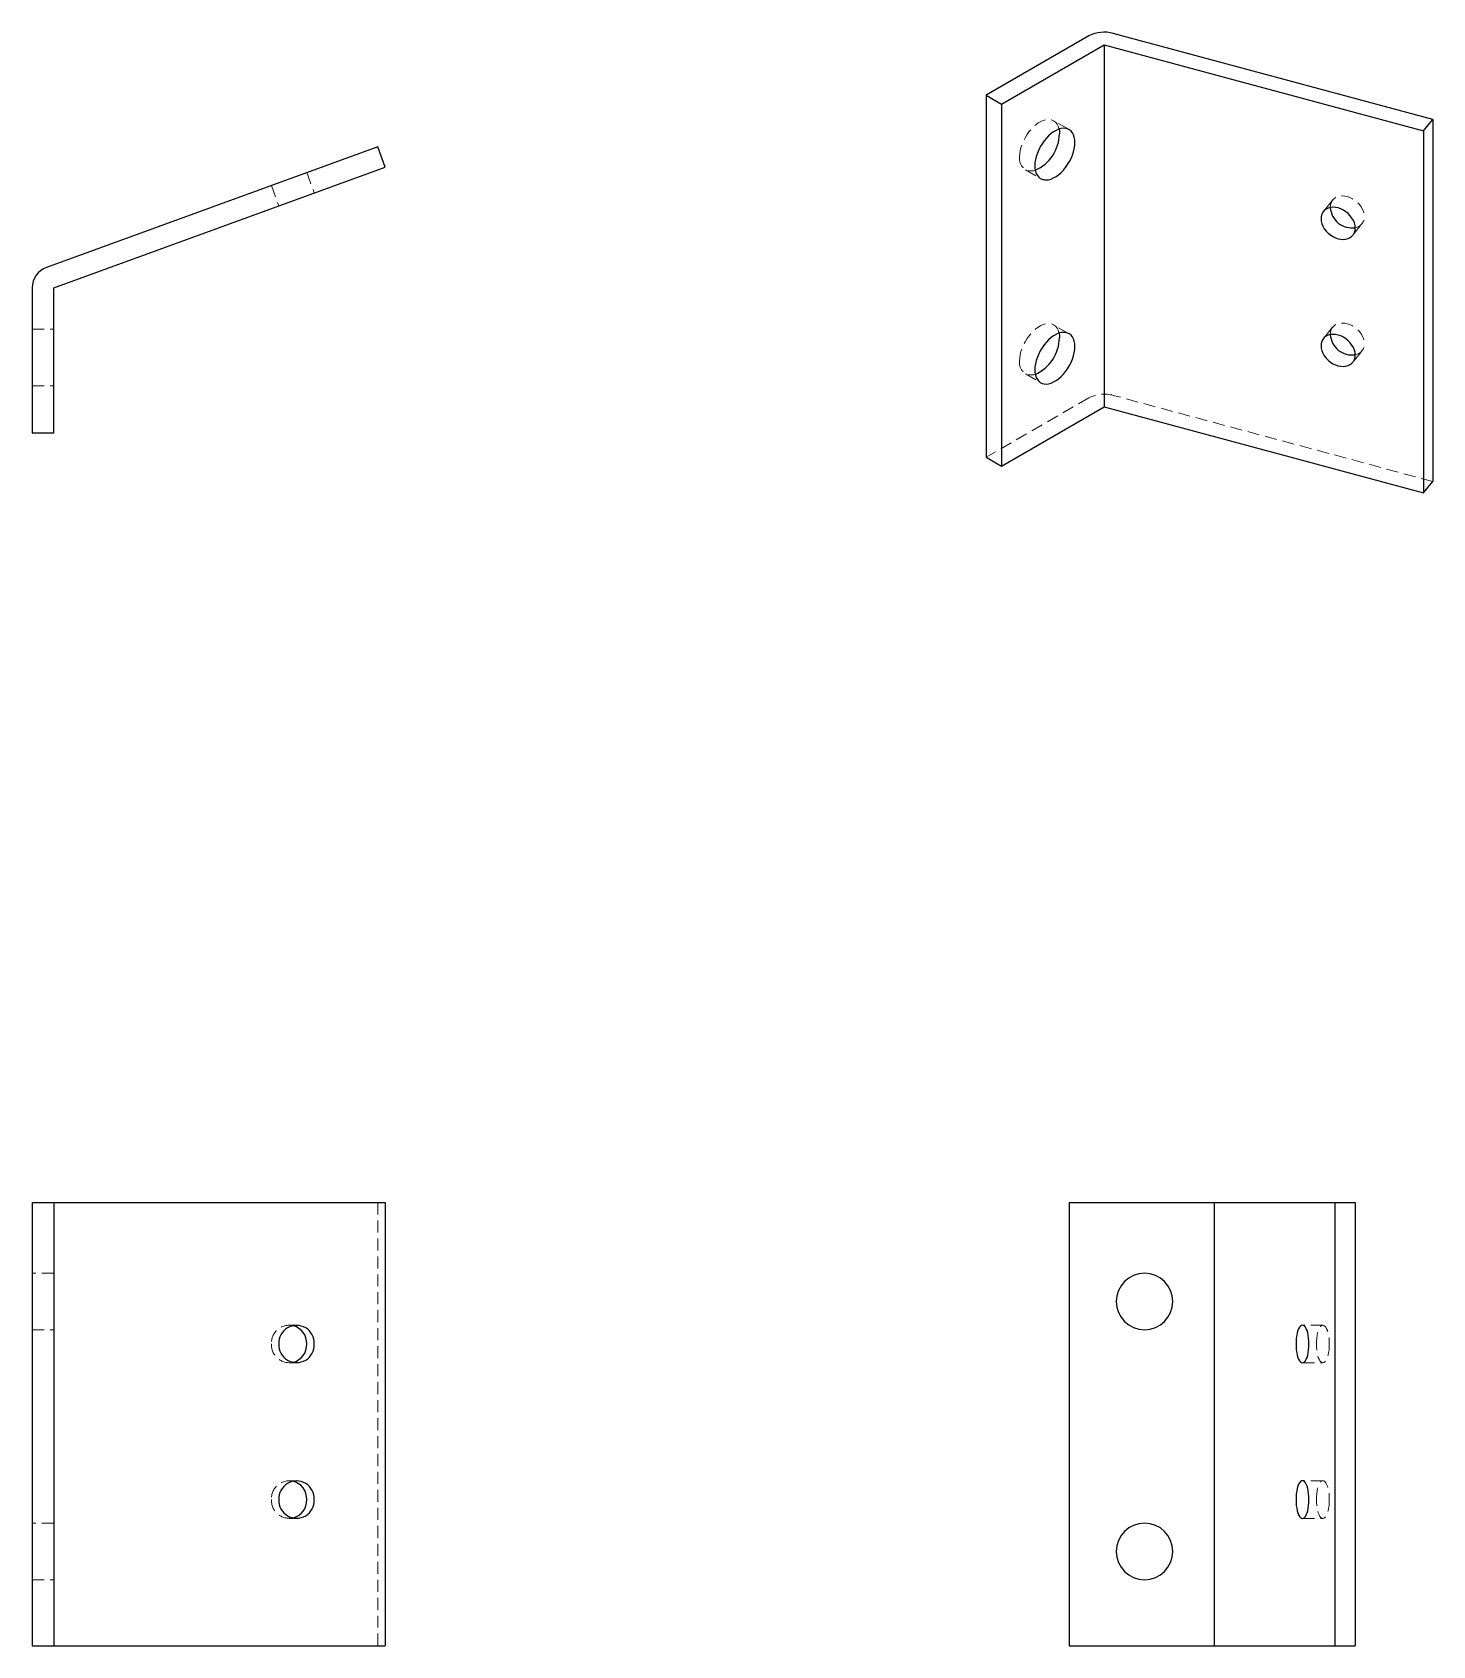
# Model space of a CAD drawing. Header units: millimetres. Extents: x 346 to 495, y 209 to 380.
import ezdxf

# ---------------------------------------------------------------- set-up
doc = ezdxf.new("R2010")
doc.units = ezdxf.units.MM
doc.linetypes.add('HIDDEN', pattern=[1.905, 1.27, -0.635])

msp = doc.modelspace()

# ---------------------------------------------------------------- linework, layer by layer
at = {"color": 7, "linetype": 'Continuous', "lineweight": 25}
for p, q in [((458.02, 379.3), (447.14, 373.02)), ((448.76, 372.08), (459.64, 378.36)), ((459.64, 378.36), (493.53, 369.24)), ((459.64, 378.36), (459.64, 339.98)), ((494.5, 370.44), (460.62, 379.56)), ((447.14, 373.02), (448.76, 372.08)), ((447.14, 373.02), (447.14, 334.64)), ((448.76, 372.08), (448.76, 333.7)), ((493.53, 369.24), (494.5, 370.44)), ((494.5, 370.44), (494.5, 332.06)), ((493.53, 369.24), (493.53, 330.86)), ((382.59, 367.55), (347.45, 354.76)), ((383.38, 365.39), (382.59, 367.55)), ((348.24, 352.6), (383.38, 365.39)), ((345.94, 352.6), (345.94, 337.21)), ((348.24, 337.21), (348.24, 352.6)), ((448.76, 333.7), (459.64, 339.98)), ((459.64, 339.98), (493.53, 330.86)), ((345.94, 337.21), (348.24, 337.21)), ((447.14, 334.64), (448.76, 333.7)), ((493.53, 330.86), (494.5, 332.06)), ((345.94, 255.6), (345.94, 208.6)), ((345.94, 255.6), (348.24, 255.6)), ((348.24, 255.6), (348.24, 208.6)), ((348.24, 255.6), (383.38, 255.6)), ((383.38, 255.6), (383.38, 208.6)), ((455.93, 255.6), (455.93, 208.6)), ((455.93, 255.6), (471.32, 255.6)), ((471.32, 255.6), (471.32, 208.6)), ((471.32, 255.6), (484.11, 255.6)), ((484.11, 255.6), (484.11, 208.6)), ((484.11, 255.6), (486.27, 255.6)), ((486.27, 255.6), (486.27, 208.6)), ((345.94, 208.6), (348.24, 208.6)), ((348.24, 208.6), (383.38, 208.6)), ((455.93, 208.6), (471.32, 208.6)), ((471.32, 208.6), (484.11, 208.6)), ((484.11, 208.6), (486.27, 208.6))]:
    msp.add_line(p, q, dxfattribs=at)
at = {"color": 7, "linetype": 'HIDDEN', "lineweight": 18}
for p, q in [((455.92, 369.37), (454.29, 370.31)), ((375.07, 364.81), (375.86, 362.65)), ((451.29, 365.11), (452.92, 364.17)), ((371.31, 363.45), (372.1, 361.28)), ((483.88, 361.89), (482.91, 360.69)), ((486.02, 358.17), (487, 359.38)), ((345.94, 348.21), (348.24, 348.21)), ((455.92, 347.73), (454.29, 348.67)), ((483.88, 348.42), (482.91, 347.21)), ((486.02, 344.7), (487, 345.9)), ((345.94, 342.21), (348.24, 342.21)), ((451.29, 343.47), (452.92, 342.53)), ((458.02, 340.92), (447.14, 334.64)), ((494.5, 332.06), (460.62, 341.19)), ((382.59, 255.6), (382.59, 208.6)), ((348.24, 248.1), (345.94, 248.1)), ((345.94, 242.1), (348.24, 242.1)), ((373.98, 242.6), (373.19, 242.6)), ((482.85, 242.6), (480.69, 242.6)), ((373.19, 238.6), (373.98, 238.6)), ((480.69, 238.6), (482.85, 238.6)), ((373.98, 226.1), (373.19, 226.1)), ((482.85, 226.1), (480.69, 226.1)), ((348.24, 221.6), (345.94, 221.6)), ((373.19, 222.1), (373.98, 222.1)), ((480.69, 222.1), (482.85, 222.1)), ((345.94, 215.6), (348.24, 215.6))]:
    msp.add_line(p, q, dxfattribs=at)
at = {"color": 7, "linetype": 'HIDDEN', "lineweight": 18, "flags": 128}
for points in [[(450.67, 366.48), (450.69, 366.8), (450.74, 367.13), (450.82, 367.47), (450.93, 367.82), (451.08, 368.16), (451.25, 368.49), (451.44, 368.82), (451.66, 369.12), (451.89, 369.4), (452.14, 369.66), (452.4, 369.89), (452.66, 370.08), (452.93, 370.23), (453.19, 370.34), (453.45, 370.42), (453.7, 370.45), (453.93, 370.43), (454.14, 370.38), (454.34, 370.28), (454.51, 370.14), (454.65, 369.96), (454.77, 369.75), (454.85, 369.5), (454.87, 369.42)], [(483.63, 361.12), (483.65, 361.37), (483.72, 361.6), (483.82, 361.81), (483.97, 361.99), (484.16, 362.13), (484.37, 362.24), (484.62, 362.31), (484.88, 362.34), (485.16, 362.32), (485.44, 362.27), (485.72, 362.17), (486, 362.04), (486.26, 361.87), (486.5, 361.67), (486.72, 361.44), (486.91, 361.2), (487.05, 360.94), (487.16, 360.67), (487.23, 360.41), (487.25, 360.15)], [(450.67, 344.85), (450.69, 345.16), (450.74, 345.49), (450.82, 345.83), (450.93, 346.18), (451.08, 346.52), (451.25, 346.85), (451.44, 347.18), (451.66, 347.48), (451.89, 347.77), (452.14, 348.02), (452.4, 348.25), (452.66, 348.44), (452.93, 348.59), (453.19, 348.71), (453.45, 348.78), (453.7, 348.81), (453.93, 348.8), (454.14, 348.74), (454.34, 348.64), (454.51, 348.5), (454.65, 348.32), (454.77, 348.11), (454.85, 347.87), (454.87, 347.78)], [(483.63, 347.65), (483.65, 347.9), (483.72, 348.13), (483.82, 348.34), (483.97, 348.51), (484.16, 348.66), (484.37, 348.77), (484.62, 348.84), (484.88, 348.86), (485.16, 348.85), (485.44, 348.79), (485.72, 348.7), (486, 348.56), (486.26, 348.39), (486.5, 348.19), (486.72, 347.97), (486.91, 347.73), (487.05, 347.47), (487.16, 347.2), (487.23, 346.93), (487.25, 346.67)], [(482.16, 240.6), (482.17, 240.91), (482.2, 241.22), (482.24, 241.51), (482.29, 241.77), (482.36, 242.01), (482.44, 242.22), (482.54, 242.38), (482.64, 242.5), (482.74, 242.57), (482.85, 242.6), (482.95, 242.57), (483.06, 242.5), (483.16, 242.38), (483.25, 242.22), (483.33, 242.01), (483.4, 241.77), (483.46, 241.51), (483.5, 241.22), (483.52, 240.91), (483.53, 240.6)], [(483.53, 240.6), (483.52, 240.29), (483.5, 239.98), (483.46, 239.69), (483.4, 239.42), (483.33, 239.18), (483.25, 238.98), (483.16, 238.82), (483.06, 238.7), (482.95, 238.62), (482.85, 238.6), (482.74, 238.62), (482.64, 238.7), (482.54, 238.82), (482.44, 238.98), (482.36, 239.18), (482.29, 239.42), (482.24, 239.69), (482.2, 239.98), (482.17, 240.29), (482.16, 240.6)], [(482.16, 224.1), (482.17, 224.41), (482.2, 224.72), (482.24, 225.01), (482.29, 225.27), (482.36, 225.51), (482.44, 225.72), (482.54, 225.88), (482.64, 226), (482.74, 226.07), (482.85, 226.1), (482.95, 226.07), (483.06, 226), (483.16, 225.88), (483.25, 225.72), (483.33, 225.51), (483.4, 225.27), (483.46, 225.01), (483.5, 224.72), (483.52, 224.41), (483.53, 224.1)], [(483.53, 224.1), (483.52, 223.79), (483.5, 223.48), (483.46, 223.19), (483.4, 222.92), (483.33, 222.68), (483.25, 222.48), (483.16, 222.32), (483.06, 222.2), (482.95, 222.12), (482.85, 222.1), (482.74, 222.12), (482.64, 222.2), (482.54, 222.32), (482.44, 222.48), (482.36, 222.68), (482.29, 222.92), (482.24, 223.19), (482.2, 223.48), (482.17, 223.79), (482.16, 224.1)]]:
    msp.add_lwpolyline(points, dxfattribs=at)
at = {"color": 7, "linetype": 'Continuous', "lineweight": 25, "flags": 128}
for points in [[(456.54, 367.99), (456.52, 368.29), (456.47, 368.57), (456.39, 368.81), (456.28, 369.02), (456.14, 369.2), (455.97, 369.34), (455.77, 369.44), (455.56, 369.49), (455.32, 369.51), (455.07, 369.48), (454.82, 369.41), (454.55, 369.29), (454.29, 369.14), (454.02, 368.95), (453.76, 368.72), (453.52, 368.47), (453.28, 368.18), (453.07, 367.88), (452.87, 367.55), (452.7, 367.22), (452.56, 366.88), (452.45, 366.53), (452.36, 366.19), (452.31, 365.86), (452.3, 365.55)], [(452.3, 365.55), (452.31, 365.25), (452.36, 364.97), (452.45, 364.73), (452.56, 364.52), (452.7, 364.34), (452.87, 364.2), (453.07, 364.1), (453.28, 364.05), (453.52, 364.03), (453.76, 364.06), (454.02, 364.13), (454.29, 364.25), (454.55, 364.4), (454.82, 364.59), (455.07, 364.82), (455.32, 365.08), (455.56, 365.36), (455.77, 365.66), (455.97, 365.99), (456.14, 366.32), (456.28, 366.66), (456.39, 367.01), (456.47, 367.35), (456.52, 367.68), (456.54, 367.99)], [(454.87, 369.42), (454.9, 369.23), (454.91, 368.93)], [(486.28, 358.94), (486.26, 359.2), (486.19, 359.47), (486.08, 359.74), (485.93, 359.99), (485.75, 360.24), (485.53, 360.46), (485.29, 360.66), (485.03, 360.83), (484.75, 360.97), (484.47, 361.06), (484.18, 361.12), (483.91, 361.13), (483.64, 361.11), (483.4, 361.04), (483.19, 360.93), (483, 360.78), (482.85, 360.61), (482.74, 360.4), (482.68, 360.17), (482.65, 359.92)], [(482.65, 359.92), (482.68, 359.66), (482.74, 359.39), (482.85, 359.12), (483, 358.86), (483.19, 358.62), (483.4, 358.4), (483.64, 358.2), (483.91, 358.03), (484.18, 357.89), (484.47, 357.8), (484.75, 357.74), (485.03, 357.73), (485.29, 357.75), (485.53, 357.82), (485.75, 357.93), (485.93, 358.08), (486.08, 358.25), (486.19, 358.46), (486.26, 358.69), (486.28, 358.94)], [(456.54, 346.36), (456.52, 346.65), (456.47, 346.93), (456.39, 347.17), (456.28, 347.38), (456.14, 347.56), (455.97, 347.7), (455.77, 347.8), (455.56, 347.86), (455.32, 347.87), (455.07, 347.84), (454.82, 347.77), (454.55, 347.65), (454.29, 347.5), (454.02, 347.31), (453.76, 347.08), (453.52, 346.83), (453.28, 346.54), (453.07, 346.24), (452.87, 345.92), (452.7, 345.58), (452.56, 345.24), (452.45, 344.89), (452.36, 344.55), (452.31, 344.22), (452.3, 343.91)], [(454.87, 347.78), (454.9, 347.59), (454.91, 347.3)], [(486.28, 345.47), (486.26, 345.73), (486.19, 346), (486.08, 346.26), (485.93, 346.52), (485.75, 346.77), (485.53, 346.99), (485.29, 347.19), (485.03, 347.36), (484.75, 347.49), (484.47, 347.59), (484.18, 347.65), (483.91, 347.66), (483.64, 347.63), (483.4, 347.56), (483.19, 347.46), (483, 347.31), (482.85, 347.13), (482.74, 346.93), (482.68, 346.69), (482.65, 346.44)], [(452.3, 343.91), (452.31, 343.61), (452.36, 343.34), (452.45, 343.09), (452.56, 342.88), (452.7, 342.7), (452.87, 342.56), (453.07, 342.46), (453.28, 342.41), (453.52, 342.39), (453.76, 342.42), (454.02, 342.5), (454.29, 342.61), (454.55, 342.76), (454.82, 342.95), (455.07, 343.18), (455.32, 343.44), (455.56, 343.72), (455.77, 344.02), (455.97, 344.35), (456.14, 344.68), (456.28, 345.02), (456.39, 345.37), (456.47, 345.71), (456.52, 346.04), (456.54, 346.36)], [(482.65, 346.44), (482.68, 346.18), (482.74, 345.92), (482.85, 345.65), (483, 345.39), (483.19, 345.15), (483.4, 344.92), (483.64, 344.72), (483.91, 344.55), (484.18, 344.42), (484.47, 344.32), (484.75, 344.27), (485.03, 344.25), (485.29, 344.28), (485.53, 344.35), (485.75, 344.46), (485.93, 344.6), (486.08, 344.78), (486.19, 344.99), (486.26, 345.22), (486.28, 345.47)], [(481.37, 240.6), (481.36, 240.91), (481.34, 241.22), (481.29, 241.51), (481.24, 241.77), (481.17, 242.01), (481.09, 242.22), (481, 242.38), (480.9, 242.5), (480.79, 242.57), (480.69, 242.6), (480.58, 242.57), (480.47, 242.5), (480.37, 242.38), (480.28, 242.22), (480.2, 242.01), (480.13, 241.77), (480.08, 241.51), (480.03, 241.22), (480.01, 240.91), (480, 240.6)], [(480, 240.6), (480.01, 240.29), (480.03, 239.98), (480.08, 239.69), (480.13, 239.42), (480.2, 239.18), (480.28, 238.98), (480.37, 238.82), (480.47, 238.7), (480.58, 238.62), (480.69, 238.6), (480.79, 238.62), (480.9, 238.7), (481, 238.82), (481.09, 238.98), (481.17, 239.18), (481.24, 239.42), (481.29, 239.69), (481.34, 239.98), (481.36, 240.29), (481.37, 240.6)], [(481.37, 224.1), (481.36, 224.41), (481.34, 224.72), (481.29, 225.01), (481.24, 225.27), (481.17, 225.51), (481.09, 225.72), (481, 225.88), (480.9, 226), (480.79, 226.07), (480.69, 226.1), (480.58, 226.07), (480.47, 226), (480.37, 225.88), (480.28, 225.72), (480.2, 225.51), (480.13, 225.27), (480.08, 225.01), (480.03, 224.72), (480.01, 224.41), (480, 224.1)], [(480, 224.1), (480.01, 223.79), (480.03, 223.48), (480.08, 223.19), (480.13, 222.92), (480.2, 222.68), (480.28, 222.48), (480.37, 222.32), (480.47, 222.2), (480.58, 222.12), (480.69, 222.1), (480.79, 222.12), (480.9, 222.2), (481, 222.32), (481.09, 222.48), (481.17, 222.68), (481.24, 222.92), (481.29, 223.19), (481.34, 223.48), (481.36, 223.79), (481.37, 224.1)]]:
    msp.add_lwpolyline(points, dxfattribs=at)
at = {"color": 7, "linetype": 'Continuous', "lineweight": 25}
for centre, radius, start, end in [((459.66, 376.1), 3.6, 74.5212, 117.1032), ((450.57, 369.02), 4.34, 294.0987, 358.8566), ((485.97, 361.29), 2.35, 184.189, 277.4812), ((348.24, 352.6), 2.3, 110, 180), ((485.97, 347.82), 2.35, 184.189, 277.4812), ((450.57, 347.38), 4.34, 294.0987, 358.8566), ((463.93, 245.1), 3, 0, 180), ((463.93, 245.1), 3, 180, 0), ((373.98, 240.69), 1.88, 357.1325, 182.8675), ((373.1, 240.64), 1.97, 358.7653, 75.6941), ((373.98, 240.5), 1.88, 177.1325, 2.8675), ((373.1, 240.55), 1.97, 284.1928, 1.3478), ((373.98, 224.19), 1.88, 357.1325, 182.8675), ((373.1, 224.14), 1.97, 358.7653, 75.6941), ((373.98, 224), 1.88, 177.1325, 2.8675), ((373.1, 224.05), 1.97, 284.1928, 1.3478), ((463.93, 218.6), 3, 0, 180), ((463.93, 218.6), 3, 180, 0)]:
    msp.add_arc(centre, radius, start, end, dxfattribs=at)
at = {"color": 7, "linetype": 'HIDDEN', "lineweight": 18}
for centre, radius, start, end in [((451.93, 366.26), 1.27, 169.839, 289.2277), ((486.08, 360.12), 1.17, 279.8551, 1.4267), ((486.08, 346.64), 1.17, 279.8551, 1.4267), ((451.93, 344.62), 1.27, 169.839, 289.2277), ((459.66, 337.72), 3.6, 74.5212, 117.1032), ((373.22, 240.68), 1.91, 79.0541, 182.3712), ((373.22, 240.52), 1.91, 177.6288, 280.9459), ((373.22, 224.18), 1.91, 79.0541, 182.3712), ((373.22, 224.02), 1.91, 177.6288, 280.9459)]:
    msp.add_arc(centre, radius, start, end, dxfattribs=at)

doc.saveas('drawing.dxf')
